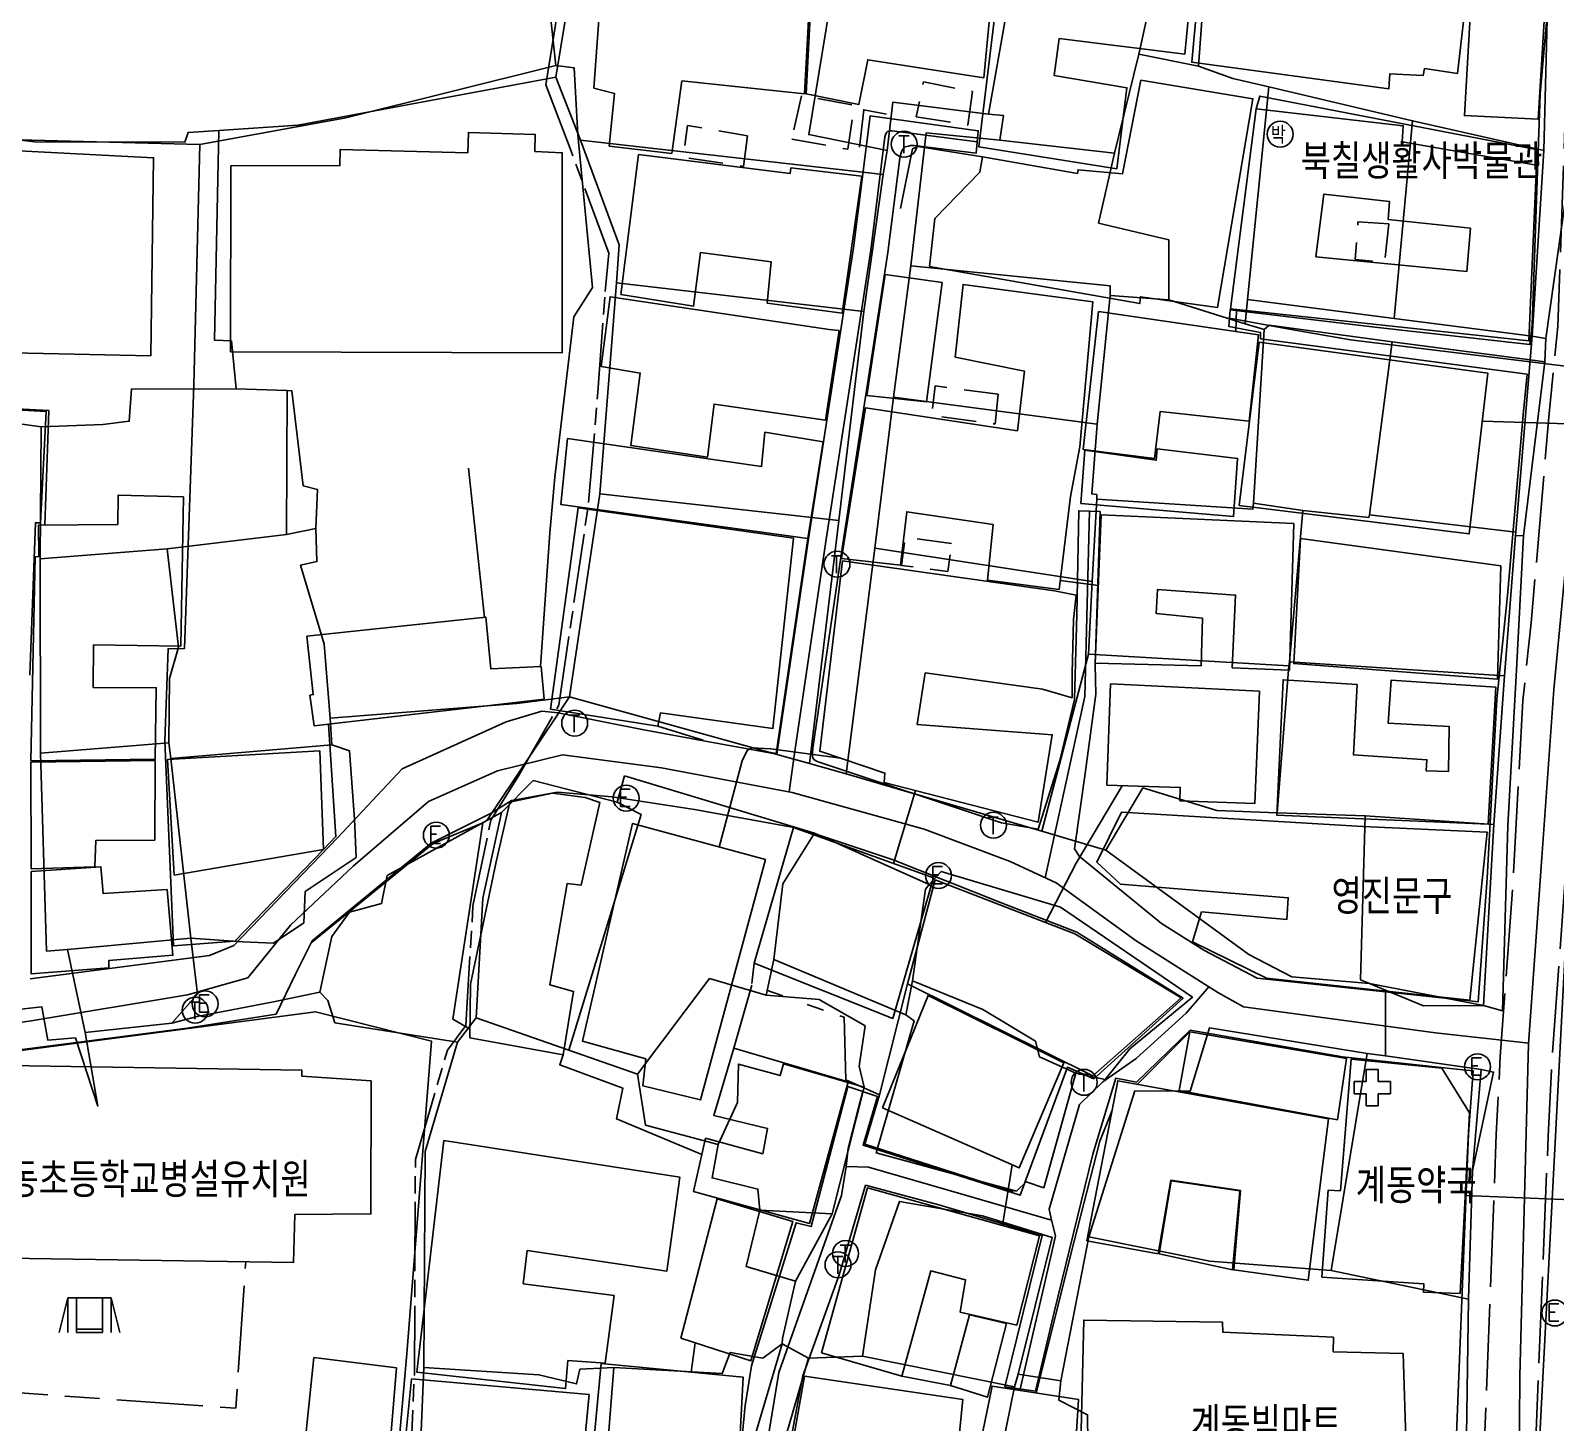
# Model space of a CAD drawing. Header units: feet. Extents: x 197796 to 199821, y 552499 to 555392.
# Drawn here: x 198742.7 to 198830.9, y 553388.4 to 553468.9 of the extents above; entities that cross this region are included whole.
import ezdxf

# ---------------------------------------------------------------- set-up
doc = ezdxf.new("R2010")
doc.units = ezdxf.units.FT
doc.header["$MEASUREMENT"] = 0
for name, pattern in [('ANYANG', [9, 5, -1, 2, -1]), ('ANYANG1', [11.5, 6, -1, 1, -1.5, 1, -1]), ('ANYANG2', [6, 5, -1]), ('ANYANG3', [3, 2, -1]), ('JEON', [12, 4, -0.5, 1, -0.5, 4, -0.5, 1, -0.5])]:
    doc.linetypes.add(name, pattern=pattern)
for name, color, linetype in [('AAA001', 7, 'CONTINUOUS'), ('AAA004', 7, 'ANYANG3'), ('AAA008', 7, 'CONTINUOUS'), ('AAB125', 7, 'CONTINUOUS'), ('AAB244', 3, 'CONTINUOUS'), ('AAC001', 7, 'CONTINUOUS'), ('AAC003', 3, 'ANYANG'), ('AAC006', 7, 'ANYANG1'), ('ABB004', 7, 'CONTINUOUS'), ('AD002', 7, 'CONTINUOUS'), ('AD0022', 1, 'CONTINUOUS'), ('AE001', 1, 'ANYANG2'), ('AZ0202', 7, 'CONTINUOUS'), ('AZ0203', 7, 'CONTINUOUS'), ('AZ080', 1, 'CONTINUOUS'), ('AZ0803', 7, 'CONTINUOUS'), ('CAA001', 7, 'CONTINUOUS'), ('CAA002', 30, 'CONTINUOUS'), ('EA0018', 7, 'JEON'), ('wipco_지적', 20, 'CONTINUOUS'), ('ZC002', 7, 'CONTINUOUS')]:
    doc.layers.add(name, color=color, linetype=linetype)
doc.styles.add('GHS', font='ROMANS', dxfattribs={"bigfont": 'NGSW.shx'})
doc.styles.add('NGSW', font='ROMANS.shx', dxfattribs={"bigfont": 'NGSW.shx'})

# ---------------------------------------------------------------- blocks, each defined once
blk = doc.blocks.new('AAB125')
at = {"layer": 'AAB125'}
blk.add_circle((0, 0), 0.75, dxfattribs=at)
at = {"layer": 'AAB125', "style": 'GHS'}
blk.add_text('박', height=1, dxfattribs=at).set_placement((-0.54, -0.547))
blk = doc.blocks.new('AZ0202')
at = {"layer": 'AZ0202'}
blk.add_circle((0, 0), 0.75, dxfattribs=at)
at = {"layer": 'AZ0202', "style": 'GHS'}
blk.add_text('E', height=1, dxfattribs=at).set_placement((-0.496, -0.477))
blk = doc.blocks.new('AZ0203')
at = {"layer": 'AZ0203'}
blk.add_circle((0, 0), 0.75, dxfattribs=at)
at = {"layer": 'AZ0203', "style": 'GHS'}
blk.add_text('T', height=1, dxfattribs=at).set_placement((-0.362, -0.524))
blk = doc.blocks.new('ABB004')
at = {"layer": 'ABB004'}
for points in [[(-1.296, 1.641), (-1.796, -0.359)], [(-1.296, 1.641), (1.204, 1.641)], [(-1.296, 1.641), (-1.296, -0.359)], [(-0.796, 1.641), (-0.796, -0.359)], [(0.704, 1.641), (0.704, -0.359)], [(1.204, 1.641), (1.704, -0.359)], [(1.204, 1.641), (1.204, -0.359)], [(-0.796, -0.159), (0.704, -0.159)], [(-0.796, -0.359), (0.704, -0.359)]]:
    blk.add_lwpolyline(points, dxfattribs=at)
blk = doc.blocks.new('AAB244')
at = {"layer": 'AAB244'}
for points in [[(-0.366, 1.06), (0.334, 1.06)], [(-0.366, 1.06), (-0.366, 0.36)], [(0.334, 1.06), (0.334, 0.36)], [(-1.066, 0.36), (-1.066, -0.34)], [(-1.066, 0.36), (-0.366, 0.36)], [(0.334, 0.36), (1.034, 0.36)], [(1.034, 0.36), (1.034, -0.34)], [(-1.066, -0.34), (-0.366, -0.34)], [(-0.366, -0.34), (-0.366, -1.04)], [(0.334, -0.34), (1.034, -0.34)], [(0.334, -0.34), (0.334, -1.04)], [(-0.366, -1.04), (0.334, -1.04)]]:
    blk.add_lwpolyline(points, dxfattribs=at)

msp = doc.modelspace()

# ---------------------------------------------------------------- linework, layer by layer
at = {"layer": 'AAA001', "color": 255, "flags": 128}
for points in [[(198809.45, 553467.57), (198810.04, 553473.61), (198798.99, 553474.15), (198797.54, 553462.22), (198805.52, 553460.95), (198806.11, 553465.64), (198801.91, 553466.34), (198802.19, 553468.48)], [(198825.23, 553466.47), (198823.32, 553466.74), (198823.24, 553466.34), (198821.32, 553466.45), (198821.25, 553465.57), (198809.86, 553467.11), (198810.45, 553473.45), (198812.24, 553473.31), (198812.32, 553473.75), (198825.86, 553472.02)], [(198779.79, 553461.83), (198780.37, 553466.03), (198787.46, 553465.28), (198787.84, 553472.42), (198784.19, 553472.65), (198784.07, 553470.48), (198778.48, 553470.81), (198778.5, 553471.52), (198775.72, 553471.69), (198775.28, 553465.61), (198776.47, 553465.31), (198776.17, 553462.26)], [(198787.93, 553472.42), (198794.91, 553471.53), (198795.06, 553472.53), (198798.39, 553472.09), (198797.83, 553466.21), (198791.12, 553467.26), (198790.6, 553464.66), (198787.55, 553465.28)], [(198811.34, 553452.93), (198806.89, 553453.55), (198806.85, 553453.15), (198794.7, 553455.3), (198795, 553458.08), (198797.61, 553460.75), (198797.76, 553461.64), (198803.25, 553460.68), (198803.28, 553460.89), (198805.85, 553460.65), (198806.92, 553466.07), (198813.4, 553465)], [(198731.59, 553449.2), (198732.02, 553462.51), (198749.82, 553461.59), (198749.65, 553450.14), (198738.1, 553450.38), (198738.1, 553448.94)], [(198754.26, 553450.37), (198754.29, 553461.12), (198760.59, 553461.13), (198760.6, 553462.07), (198767.99, 553461.88), (198768.03, 553463.05), (198771.89, 553462.94), (198771.87, 553461.95), (198773.45, 553461.88), (198773.44, 553450.3)], [(198776.85, 553453.68), (198777.87, 553461.77), (198786.63, 553460.67), (198786.67, 553461), (198790.77, 553460.53), (198789.64, 553452.59), (198785.31, 553453.18), (198785.54, 553455.56), (198781.44, 553456.1), (198781.05, 553453)], [(198791.06, 553447.84), (198792.12, 553454.84), (198795.42, 553454.38), (198794.52, 553447.47)], [(198796.17, 553450.05), (198796.63, 553454.26), (198804.13, 553453.26), (198803.38, 553444.87), (198802.85, 553441.99), (198802.19, 553436.61), (198798.05, 553437.15), (198798.38, 553440.37), (198793.38, 553441.11), (198793.02, 553438.02), (198789.61, 553438.4), (198791, 553447.13), (198799.78, 553445.8), (198800.18, 553449.25)], [(198804.47, 553452.7), (198813.71, 553451.35), (198813.18, 553446.35), (198808.03, 553446.91), (198807.7, 553444.19), (198803.58, 553444.71)], [(198785.17, 553445.72), (198788.54, 553445.16), (198787.65, 553439.56), (198773.38, 553441.53), (198773.76, 553445.34), (198784.98, 553443.72)], [(198803.44, 553441.58), (198803.67, 553444.67), (198807.81, 553444.09), (198807.86, 553444.75), (198812.51, 553444.2), (198812.28, 553440.83)], [(198742.72, 553426.7), (198742.97, 553438.51), (198743.18, 553438.52), (198743.17, 553440.34), (198747.75, 553440.38), (198747.77, 553442.07), (198751.54, 553441.97), (198751.39, 553433.33), (198746.35, 553433.41), (198746.33, 553430.94), (198749.97, 553430.93), (198749.91, 553426.8)], [(198772.78, 553429.7), (198774.37, 553441.33), (198786.83, 553439.58), (198785.64, 553428.57), (198779.13, 553429.48), (198778.98, 553428.71)], [(198812.19, 553432.09), (198812.39, 553436.29), (198807.88, 553436.62), (198807.8, 553435.23), (198810.48, 553434.95), (198810.4, 553432.2), (198804.28, 553432.36), (198804.62, 553440.94), (198815.76, 553440.43), (198815.52, 553431.95)], [(198789.66, 553438.28), (198788.34, 553427.26), (198792.11, 553426), (198792.07, 553425.45), (198800.97, 553423.15), (198801.79, 553428.21), (198793.98, 553428.8), (198794.45, 553431.79), (198801.22, 553430.85), (198802.95, 553430.35), (198802.95, 553431.75), (198803.02, 553434.88), (198803.17, 553436.29), (198801.93, 553436.53)], [(198804.95, 553425.29), (198805.16, 553431.15), (198813.77, 553430.73), (198813.51, 553424.24), (198809.17, 553424.4), (198809.19, 553425.17)], [(198751, 553420.1), (198750.62, 553426.78), (198759.43, 553427.29), (198759.64, 553421.58)], [(198749.91, 553426.73), (198749.89, 553422.12), (198746.48, 553422.1), (198746.43, 553420.58), (198742.74, 553420.45), (198742.72, 553426.62)], [(198768.11, 553410.69), (198768.15, 553413.79), (198769.63, 553420.86), (198770.43, 553424.32), (198772.88, 553424.84), (198774.77, 553424.58), (198775.62, 553424.3), (198774.55, 553419.52), (198773.73, 553419.61), (198772.73, 553413.75), (198774.11, 553413.37), (198773.5, 553409.7)], [(198778.12, 553407.91), (198778.29, 553409.46), (198774.63, 553410.5), (198777.51, 553423.08), (198785.2, 553420.99), (198781.45, 553407.09)], [(198784.56, 553415.01), (198786.83, 553422.84), (198794.92, 553419.93), (198792.57, 553411.81)], [(198742.73, 553420.31), (198746.77, 553420.58), (198746.9, 553419.03), (198750.6, 553419.26), (198750.94, 553415.46), (198747.23, 553415.15), (198747.23, 553414.74), (198742.74, 553414.38)], [(198795.02, 553419.82), (198803.1, 553416.7), (198809.24, 553412.99), (198804.13, 553408.49), (198793.41, 553413.81)], [(198791.98, 553406.64), (198799.88, 553403.16), (198802.47, 553409.23), (198794.61, 553413.14)], [(198809.74, 553411.04), (198818.81, 553409.49), (198818.29, 553405.95), (198809.14, 553407.63)], [(198781.74, 553404.88), (198785.06, 553403.98), (198785.33, 553405.44), (198782.21, 553406.2), (198783.38, 553410.09), (198789.98, 553408.13), (198787.76, 553399.95), (198781.04, 553401.8)], [(198803.8, 553398.94), (198805.58, 553408.2), (198817.77, 553405.99), (198816.6, 553396.66), (198812.29, 553397.26), (198812.67, 553401.86), (198808.65, 553402.46), (198807.91, 553398.2)], [(198776.45, 553395.78), (198771.2, 553396.46), (198771.42, 553398.38), (198779.5, 553397.18), (198780.25, 553402.63), (198766.61, 553404.75), (198765.04, 553391.35), (198773.65, 553390.4), (198773.78, 553392.02), (198775.93, 553391.87)], [(198788.44, 553392.47), (198791.11, 553402.01), (198801.06, 553399.23), (198799.74, 553394.07), (198796.46, 553394.82), (198796.77, 553396.69), (198794.76, 553397.21), (198793.09, 553391.11)], [(198807.98, 553398.19), (198812.22, 553397.27), (198812.64, 553401.83), (198808.66, 553402.41)], [(198780.32, 553393.31), (198782.41, 553401.37), (198786.79, 553400.07), (198784.36, 553392)], [(198795.91, 553390.57), (198797.01, 553394.66), (198799.15, 553394.17), (198798.04, 553389.9)]]:
    msp.add_lwpolyline(points, close=True, dxfattribs=at)
for points in [[(198789.47, 553451.59), (198788.88, 553451.66), (198776.22, 553453.55), (198775.7, 553449.52), (198777.96, 553449.13), (198777.41, 553444.94), (198781.85, 553444.26), (198782.23, 553447.34), (198788.68, 553446.4), (198789.47, 553451.59)], [(198774.89, 553383.24), (198775.7, 553391.85), (198783.91, 553391.06), (198783.68, 553386.68), (198779.23, 553386.96), (198778.91, 553383.24)], [(198786.08, 553383.23), (198787.46, 553391.12), (198796.62, 553389.76), (198795.97, 553383.23)], [(198763.97, 553383.24), (198764.74, 553390.96), (198775, 553390.05), (198774.36, 553383.24)], [(198796.82, 553383.23), (198798.31, 553390.54), (198803.31, 553389.76), (198802.9, 553383.23)]]:
    msp.add_lwpolyline(points, dxfattribs=at)
at = {"layer": 'AAA004', "color": 255, "flags": 128}
for points in [[(198793.93, 553463.96), (198796.9, 553463.48), (198797.17, 553465.41), (198794.34, 553465.97)], [(198786.73, 553462.67), (198789.96, 553462.08), (198790.35, 553464.61), (198787.29, 553465.2)], [(198784.17, 553462.86), (198783.94, 553461.08), (198780.46, 553461.62), (198780.69, 553463.45)], [(198821.26, 553457.76), (198819.47, 553457.89), (198819.31, 553455.7), (198821.02, 553455.53)], [(198798.67, 553447.91), (198795.02, 553448.39), (198794.82, 553446.67), (198798.48, 553446.19)], [(198795.96, 553439.28), (198793.28, 553439.63), (198793.08, 553438.01), (198795.76, 553437.66)]]:
    msp.add_lwpolyline(points, close=True, dxfattribs=at)
at = {"layer": 'AAA008', "color": 255, "flags": 128}
for points in [[(198826.08, 553471.81), (198830.35, 553471.42), (198829.89, 553463.81), (198825.63, 553464.03)], [(198829.79, 553461.16), (198829.36, 553450.99), (198812.09, 553452.85), (198813.58, 553464.41), (198822.09, 553463.44), (198822.03, 553462.51)], [(198821.22, 553458.02), (198825.97, 553457.51), (198825.76, 553455), (198817.04, 553455.86), (198817.5, 553459.49), (198821.29, 553459.06)], [(198812.6, 553441.48), (198813.76, 553450.93), (198826.98, 553449.13), (198825.91, 553439.84)], [(198816.15, 553439.57), (198827.73, 553437.98), (198827.55, 553431.43), (198815.76, 553432.33)], [(198827, 553423.05), (198814.77, 553423.57), (198815.14, 553431.4), (198819.42, 553431.12), (198819.21, 553427.05), (198823.46, 553426.77), (198823.42, 553426.12), (198824.7, 553426.08), (198824.75, 553428.69), (198821.21, 553428.89), (198821.39, 553431.37), (198827.45, 553430.96)], [(198825.95, 553412.87), (198814.18, 553414.13), (198809.9, 553416.23), (198810.43, 553417.97), (198815.36, 553417.53), (198815.44, 553418.79), (198805.74, 553419.57), (198804.37, 553420.85), (198805.8, 553423.74), (198819.76, 553422.91), (198826.94, 553422.58)], [(198733.7, 553398.06), (198734.1, 553409.2), (198758.4, 553408.81), (198758.39, 553408.47), (198762.4, 553408.19), (198762.39, 553400.5), (198757.99, 553400.46), (198757.91, 553397.68)], [(198759.09, 553392.19), (198763.86, 553391.6), (198763.2, 553383.47), (198758.25, 553384.17)]]:
    msp.add_lwpolyline(points, close=True, dxfattribs=at)
at = {"layer": 'AAA008', "color": 255}
msp.add_lwpolyline([(198825.38, 553395.9), (198825.92, 553406.35), (198824.32, 553408.92), (198819.07, 553409.45), (198818.46, 553401.84), (198817.75, 553401.88), (198817.39, 553396.85), (198823.28, 553396.46), (198823.27, 553395.97), (198825.38, 553395.9)], dxfattribs=at)
at = {"layer": 'AAA008', "color": 255, "flags": 128}
msp.add_lwpolyline([(198803.35, 553383.23), (198803.61, 553394.36), (198811.64, 553394.23), (198811.66, 553393.66), (198818.05, 553393.37), (198818.04, 553392.53), (198822.08, 553392.43), (198822.37, 553383.23)], dxfattribs=at)
at = {"layer": 'AAC001', "color": 255, "flags": 128}
for points in [[(198713.14, 553488.81), (198723.23, 553489.78), (198729.67, 553490.31), (198747.2, 553492.45), (198770.32, 553495.12), (198772.11, 553475.84), (198773.08, 553466.92), (198760.93, 553463.89), (198752.5, 553462.35), (198737.53, 553462.73), (198724.75, 553463.29), (198716.58, 553463.06), (198709.94, 553462.86)], [(198773.08, 553466.92), (198774.15, 553466.78), (198774.35, 553462.92), (198775.2, 553454.09), (198774.13, 553452.38), (198773.02, 553443.11), (198772.73, 553439.9), (198772.19, 553432.16)], [(198813.58, 553464.41), (198813.79, 553465.15), (198829.88, 553462.04), (198829.91, 553461.14)], [(198792.21, 553464.1), (198790.89, 553464.36), (198790.64, 553462.19)], [(198759.93, 553428.82), (198760.36, 553422.32), (198759.64, 553421.58), (198754.51, 553416.27), (198750.97, 553416.01), (198750.47, 553427.86), (198750.66, 553433.19), (198751.61, 553433.21), (198752.14, 553448.44), (198752.5, 553462.35)], [(198793.02, 553458.65), (198793.71, 553462.11), (198794.02, 553462.24), (198797.76, 553461.64)], [(198743.52, 553440.34), (198743.76, 553446.96), (198736.67, 553447.34), (198728.09, 553448.49)], [(198787.65, 553439.56), (198785.82, 553427.13), (198784.79, 553427.32)], [(198781.6, 553427.9), (198778.98, 553428.71)], [(198758.93, 553416.18), (198765.99, 553421.92), (198768.86, 553423.12), (198767.12, 553411.77), (198768.12, 553411.19)], [(198783.38, 553410.09), (198784.41, 553413.73)], [(198799.53, 553401.77), (198790.95, 553404.53), (198791.8, 553407.39), (198793.41, 553413.81)], [(198732.17, 553389.32), (198732.75, 553408.83), (198734.57, 553409.91), (198740.96, 553409.79), (198759.18, 553412.18), (198765.89, 553410.5), (198764.47, 553392.4), (198763.66, 553383.24)], [(198806.73, 553408), (198809.74, 553411.04)], [(198773.5, 553409.7), (198773.31, 553409.13), (198776.96, 553407.77), (198776.59, 553406), (198781.52, 553403.94)], [(198800.87, 553390.14), (198802.86, 553398.18), (198804.55, 553404.7), (198805.24, 553406.44)], [(198781.13, 553393.05), (198780.9, 553391.35)], [(198795.91, 553390.57), (198793.09, 553391.11)]]:
    msp.add_lwpolyline(points, dxfattribs=at)
at = {"layer": 'AAC003', "color": 255, "flags": 128}
msp.add_lwpolyline([(198737.54, 553398), (198737.23, 553390.49), (198754.57, 553389.26), (198755.15, 553397.72)], dxfattribs=at)
at = {"layer": 'AAC006', "color": 255, "flags": 128}
msp.add_lwpolyline([(198791.8, 553407.39), (198789.86, 553408.26), (198789.76, 553411.87), (198784.41, 553413.73), (198784.56, 553415.01)], dxfattribs=at)
at = {"layer": 'AD002', "color": 255, "flags": 128}
for points in [[(198833.4, 553531.13), (198831.95, 553512.85), (198832.01, 553510.7), (198833.09, 553497.58), (198834.1, 553482.53), (198834.23, 553480.44), (198833.47, 553470.68), (198832.71, 553450.75), (198831.73, 553440.51), (198830.8, 553430.83), (198830.11, 553421.11), (198829.34, 553410.34), (198828.83, 553391.11), (198828.77, 553383.23)], [(198786.58, 553424.91), (198786.9, 553427.26), (198788.69, 553439.4), (198791.29, 553456.24), (198792.11, 553462.79), (198792.14, 553462.91), (198792.18, 553463), (198792.22, 553463.06), (198792.27, 553463.11), (198792.36, 553463.13), (198792.42, 553463.15), (198792.53, 553463.15), (198797.45, 553462.5)], [(198812.04, 553452.31), (198815.6, 553451.66), (198819.04, 553451.05), (198832.58, 553449.4)], [(198803.94, 553441.15), (198803.68, 553430.42), (198801.39, 553419.94)], [(198740.23, 553411.3), (198742.74, 553411.66), (198751.78, 553413.17), (198755.27, 553414.15), (198757.74, 553417.21), (198761.36, 553420.62), (198765.71, 553424.35), (198769.71, 553426.12), (198773.46, 553427.05), (198779.2, 553426.3), (198786.75, 553424.88), (198794.38, 553422.75), (198799.35, 553420.89), (198802.02, 553419.65), (198806.64, 553416.29), (198811.36, 553413.31), (198812.86, 553412.48), (198823.95, 553410.97), (198829.35, 553410.38)], [(198810.85, 553413.63), (198809.53, 553412.11), (198806.65, 553409.49), (198804.71, 553408.14), (198803.36, 553406.83), (198801.61, 553400.78), (198801.75, 553400.14), (198796.51, 553401.66), (198791.16, 553403.2), (198789.88, 553403.24), (198789.61, 553401.57), (198785.97, 553391.33), (198784.65, 553383.24)], [(198790.83, 553407.58), (198790.49, 553406.27), (198789.99, 553404.3), (198789.88, 553403.24)], [(198801.75, 553400.14), (198801.98, 553399.24), (198801.75, 553398.21), (198799.94, 553390.37)]]:
    msp.add_lwpolyline(points, dxfattribs=at)
at = {"layer": 'AD0022', "color": 255, "flags": 128}
for points in [[(198831.01, 553476.61), (198830, 553465.28), (198829.54, 553451.93), (198829.42, 553450.78), (198820.44, 553451.78), (198812.08, 553452.79), (198812, 553451.83), (198813.84, 553451.48), (198813.84, 553451.11), (198829.25, 553449.07), (198829.02, 553446.72), (198828.12, 553436.27), (198827.51, 553430.28), (198826.95, 553419.92), (198826.43, 553412.77), (198825.95, 553412.82), (198813.64, 553414.13), (198810.55, 553415.76), (198808.1, 553417.29), (198803.36, 553421.17), (198803.07, 553421.61), (198803.69, 553425.97), (198804.32, 553430.57), (198804.27, 553432.25), (198804.56, 553441.12), (198803.32, 553441.17), (198803.21, 553435.16), (198803.07, 553430.25), (198802.22, 553426.72), (198800.98, 553422.75), (198798.86, 553423.11), (198788.2, 553426.66), (198788, 553426.79), (198787.93, 553426.92), (198787.92, 553427.13), (198787.94, 553427.43), (198789.68, 553439.25), (198792.28, 553456.1), (198792.97, 553461.57), (198793.03, 553461.81), (198793.09, 553461.99), (198793.17, 553462.11), (198793.29, 553462.21), (198793.47, 553462.26), (198793.59, 553462.29), (198793.81, 553462.29), (198797.39, 553461.85), (198797.51, 553463.15), (198791.26, 553464.01), (198790.3, 553456.38), (198787.7, 553439.55), (198785.87, 553427.09), (198781.83, 553427.83), (198778.18, 553428.5), (198773.21, 553429.48), (198772.27, 553429.58), (198770.2, 553428.97), (198764.19, 553426.24), (198760.47, 553422.28), (198754.45, 553416.02), (198753.05, 553415.45), (198742.68, 553414.1)], [(198742.67, 553431.67), (198742.98, 553440.48), (198743.27, 553440.48), (198743.61, 553446.92), (198736.67, 553447.29)], [(198783.43, 553383.24), (198784.04, 553389.41), (198784.4, 553391.71), (198786.99, 553399.99), (198787.84, 553399.77), (198789.97, 553407.87), (198791.68, 553407.29), (198790.85, 553404.47), (198799.94, 553401.58), (198802.68, 553408.99), (198804.19, 553408.32), (198809.36, 553412.97), (198803.22, 553416.8), (198798.8, 553418.52), (198792.59, 553420.98), (198787.21, 553422.78), (198786.84, 553422.85), (198786.43, 553422.92), (198781.11, 553423.9), (198776.33, 553424.62), (198773.17, 553424.89), (198770.51, 553424.41), (198769.35, 553423.68), (198765.87, 553421.95), (198758.99, 553416.3), (198758.01, 553414.33), (198756.9, 553412.06), (198751.77, 553411.25), (198741.03, 553409.85)], [(198785.89, 553383.23), (198787.36, 553391.13), (198789.47, 553396.98), (198791, 553402.16), (198795.23, 553401.02), (198801.2, 553399.26), (198799.05, 553390.5), (198800.83, 553390.25), (198801.9, 553394.82), (198804.14, 553403.96), (198805.46, 553408.35), (198806.67, 553408.12), (198809.76, 553411.12), (198818.57, 553409.58), (198825.54, 553408.84), (198826.14, 553408.78), (198825.87, 553405.14), (198824.99, 553383.43), (198824.69, 553383.23)]]:
    msp.add_lwpolyline(points, dxfattribs=at)
at = {"layer": 'AE001', "color": 255, "flags": 128}
for points in [[(198835.75, 553722.78), (198837.38, 553722.21), (198837.71, 553721.98), (198837.91, 553721.69), (198839.2, 553718.71), (198839.37, 553718.26), (198839.42, 553717.92), (198839.4, 553717.48), (198838.71, 553711.42), (198837.57, 553703.64), (198836.92, 553694.63), (198836.88, 553693.62), (198836.86, 553689.79), (198836.83, 553688.3), (198836.56, 553671.82), (198836.58, 553659.31), (198836.75, 553657.21), (198836.73, 553633.49), (198836.54, 553630.96), (198835.97, 553627.97), (198833.68, 553609.44), (198832.73, 553599.52), (198832.68, 553598.55), (198832.7, 553597.73), (198833, 553590.93), (198833.01, 553585.76), (198833.14, 553577.36), (198833.13, 553576.32), (198833.09, 553575.15), (198832.49, 553560.59), (198832.33, 553544.56), (198832.29, 553538.06), (198831.39, 553525.09), (198830.48, 553511.74), (198830.74, 553505.62), (198831.57, 553498.63), (198832.23, 553488.99), (198832.65, 553483.56), (198832.82, 553480.08), (198832.59, 553477.45), (198831.5, 553465.18), (198831.03, 553451.83), (198830.51, 553446.58), (198829.49, 553434.69), (198829.01, 553430.2), (198828.45, 553419.83), (198827.7, 553409.61), (198827.47, 553405.09), (198826.63, 553383.23)], [(198847.82, 553720.78), (198846.78, 553721.79), (198846.69, 553721.85), (198846.58, 553721.88), (198846.5, 553721.87), (198843.57, 553720.67), (198843.28, 553720.55), (198843, 553720.39), (198842.86, 553720.24), (198842.73, 553720), (198842.68, 553719.75), (198841.68, 553711.03), (198840.56, 553703.32), (198839.91, 553694.46), (198839.88, 553693.61), (198839.86, 553689.75), (198839.83, 553688.24), (198839.56, 553671.8), (198839.58, 553659.31), (198839.75, 553657.3), (198839.73, 553633.37), (198839.54, 553630.74), (198838.95, 553627.6), (198836.67, 553609.12), (198835.7, 553599.03), (198835.7, 553597.86), (198836, 553591), (198836.01, 553585.78), (198836.14, 553577.37), (198836.13, 553576.27), (198836.09, 553575.04), (198835.49, 553560.52), (198835.35, 553546.17), (198835.29, 553537.85), (198834.39, 553524.88), (198833.49, 553511.71), (198833.74, 553505.75), (198834.58, 553498.59), (198835.22, 553489.21), (198835.64, 553483.75), (198835.83, 553480.03), (198835.58, 553477.18), (198834.49, 553465), (198834.03, 553451.63), (198833.5, 553446.31), (198832.33, 553432.69), (198832, 553430.03), (198831.44, 553419.64), (198830.7, 553409.46), (198830.47, 553404.98), (198829.58, 553383.23)]]:
    msp.add_lwpolyline(points, dxfattribs=at)
at = {"layer": 'AZ080', "color": 255, "flags": 128}
msp.add_lwpolyline([(198768.96, 553435), (198768.04, 553443.63)], dxfattribs=at)
at = {"layer": 'AZ0803', "color": 255, "flags": 128}
msp.add_lwpolyline([(198758.69, 553433.92), (198769.04, 553435.01), (198769.32, 553432.03), (198772.24, 553432.16), (198772.41, 553430.27), (198759.1, 553428.73), (198758.86, 553430.5), (198759.05, 553430.54)], close=True, dxfattribs=at)
at = {"layer": 'CAA001', "color": 255, "elevation": 40, "flags": 128}
for points in [[(198812.45, 553452.811), (198812.4, 553451.541)], [(198804.458, 553436.84), (198802.255, 553437.139)], [(198793.89, 553424.98), (198792.61, 553420.761)]]:
    msp.add_lwpolyline(points, dxfattribs=at)
at = {"layer": 'CAA002', "color": 255, "flags": 128}
for points, elevation in [([(198835.27, 553444.701), (198835.22, 553445.81), (198834.72, 553446.11), (198826.661, 553446.36)], 39), ([(198789.535, 553426.861), (198785.52, 553427.4), (198784.42, 553427.46), (198784.15, 553427.31), (198783.86, 553426.7), (198782.531, 553421.715)], 41), ([(198805.833, 553425.265), (198803.17, 553420.78), (198801.403, 553417.355)], 39), ([(198799.469, 553403.341), (198798.91, 553399.831)], 39), ([(198835.12, 553401.17), (198825.673, 553401.57)], 38)]:
    msp.add_lwpolyline(points, dxfattribs=dict(at, elevation=elevation))
at = {"layer": 'EA0018', "color": 255}
msp.add_lwpolyline([(198764.64, 553385.15), (198764.9, 553391.19), (198764.96, 553403.65), (198766.81, 553409.98), (198767.88, 553411.39), (198768.29, 553418.31), (198769.32, 553423.27), (198770.9, 553425.8), (198773.26, 553429.93), (198774.98, 553441.65), (198775.51, 553448.03), (198775.94, 553453.86), (198776.14, 553456.06), (198773.91, 553462.13), (198772.5, 553465.8), (198773.32, 553470.94), (198770.61, 553493.61), (198770.42, 553495.19), (198770.09, 553499.55), (198769.47, 553505.25), (198769.91, 553514.48), (198770.2, 553524.07), (198771.07, 553545.53)], dxfattribs=at)
at = {"layer": 'wipco_지적', "color": 20}
for points in [[(198735.093, 553492.309), (198771.011, 553495.691), (198771.011, 553495.691), (198771.202, 553494.098), (198773.922, 553471.413), (198773.087, 553466.245), (198758.157, 553463.477), (198753.595, 553463.171), (198751.822, 553463.056), (198751.631, 553462.496), (198742.925, 553462.508), (198737.548, 553463.172)], [(198825.621, 553378.464), (198825.863, 553395.563), (198826.091, 553402.992), (198827.316, 553408.706), (198826.604, 553408.862), (198821.056, 553409.639), (198821.056, 553413.444), (198823.262, 553412.529), (198826.722, 553412.551), (198827.825, 553412.25), (198828.132, 553422.96), (198828.616, 553431.605), (198829.045, 553439.711), (198830.283, 553449.779), (198830.344, 553451.129), (198831.812, 553461.639)], [(198728.318, 553448.13), (198743.309, 553446.023), (198743.251, 553438.381), (198743.271, 553427.144), (198743.623, 553415.698), (198744.831, 553415.795), (198745.863, 553410.99), (198746.602, 553406.74), (198745.312, 553410.681), (198743.701, 553410.558), (198743.351, 553412.48), (198741.631, 553412.284)], [(198831.744, 553421.184), (198829.958, 553386.962), (198829.825, 553384.42), (198829.021, 553371.982), (198829.991, 553367.862), (198829.935, 553352.518), (198830.294, 553333.907), (198830.489, 553319.802), (198831.149, 553307.365)], [(198831.149, 553307.365), (198830.489, 553319.802), (198830.294, 553333.907), (198829.935, 553352.518), (198829.991, 553367.862), (198829.021, 553371.982), (198829.825, 553384.42), (198829.958, 553386.962), (198831.744, 553421.184)], [(198741.631, 553412.284), (198743.351, 553412.48), (198743.701, 553410.558), (198745.312, 553410.681), (198746.602, 553406.74), (198745.863, 553410.99), (198750.868, 553411.535), (198752.348, 553411.924), (198756.76, 553412.77), (198759.432, 553413.325), (198759.432, 553413.325), (198759.899, 553412.839), (198760.308, 553411.555), (198767.402, 553410.427), (198765.533, 553404.112), (198765.455, 553391.619), (198765.202, 553385.618)]]:
    msp.add_lwpolyline(points, dxfattribs=at)
for points in [[(198816.759, 553474.569), (198820.346, 553473.813), (198821.487, 553474.059), (198824.661, 553473.248), (198828.529, 553471.985), (198830.477, 553471.873), (198830.214, 553462.007), (198822.627, 553463.726), (198814.307, 553465.685), (198812.233, 553466.169), (198810.24, 553466.88), (198810.798, 553474.284), (198811.014, 553474.532), (198811.821, 553474.515), (198812.515, 553475.085), (198816.759, 553474.569)], [(198832.268, 553473.723), (198832.338, 553471.794), (198831.812, 553461.639), (198830.344, 553451.129), (198829.537, 553451.264), (198830.214, 553462.007), (198830.477, 553471.873), (198830.591, 553475.578), (198832.268, 553473.723)], [(198808.243, 553474.126), (198806.794, 553467.585), (198805.392, 553461.844), (198798.752, 553462.604), (198798.963, 553464.033), (198798.112, 553464.103), (198799.755, 553473.496), (198801.072, 553473.531), (198808.243, 553474.126)], [(198808.243, 553474.126), (198810.798, 553474.284), (198810.24, 553466.88), (198806.794, 553467.585), (198808.243, 553474.126)], [(198797.943, 553473.513), (198799.755, 553473.496), (198798.112, 553464.103), (198792.573, 553464.799), (198792.241, 553462.012), (198787.707, 553462.929), (198789.315, 553472.714), (198796.855, 553473.505), (198797.943, 553473.513)], [(198789.315, 553472.714), (198787.707, 553462.929), (198792.241, 553462.012), (198792.021, 553460.618), (198774.517, 553462.61), (198773.087, 553466.245), (198773.922, 553471.413), (198789.315, 553472.714)], [(198810.24, 553466.88), (198812.233, 553466.169), (198814.307, 553465.685), (198813.08, 553453.394), (198812.943, 553451.976), (198808.527, 553453.369), (198808.527, 553456.841), (198804.466, 553457.813), (198805.392, 553461.844), (198806.794, 553467.585), (198810.24, 553466.88)], [(198773.087, 553466.245), (198774.517, 553462.61), (198776.74, 553456.56), (198776.591, 553454.344), (198775.634, 553442.142), (198773.872, 553430.406), (198770.826, 553430.012), (198760.028, 553429.168), (198759.693, 553433.445), (198758.323, 553438.028), (198759.262, 553438.23), (198759.211, 553440.151), (198759.29, 553442.404), (198758.474, 553442.615), (198757.812, 553448.107), (198757.549, 553448.116), (198754.588, 553448.23), (198754.316, 553450.99), (198753.35, 553451.034), (198753.595, 553463.171), (198758.157, 553463.477), (198773.087, 553466.245)], [(198814.307, 553465.685), (198822.627, 553463.726), (198821.563, 553452.294), (198813.08, 553453.394), (198814.307, 553465.685)], [(198798.112, 553464.103), (198798.963, 553464.033), (198798.752, 553462.604), (198794.503, 553463.038), (198793.613, 553455.344), (198792.611, 553447.737), (198791.522, 553439.014), (198789.87, 553425.963), (198787.76, 553426.553), (198789.457, 553440.611), (198790.888, 553452.685), (198792.021, 553460.618), (198792.241, 553462.012), (198792.573, 553464.799), (198798.112, 553464.103)], [(198730.311, 553463.237), (198736.069, 553463.86), (198737.548, 553463.172), (198742.925, 553462.508), (198751.631, 553462.496), (198751.822, 553463.056), (198753.595, 553463.171), (198753.35, 553451.034), (198754.316, 553450.99), (198754.588, 553448.23), (198748.533, 553448.212), (198748.408, 553446.351), (198746.89, 553446.167), (198743.309, 553446.023), (198728.318, 553448.13), (198728.123, 553449.083), (198730.903, 553460.017), (198730.311, 553463.237)], [(198822.627, 553463.726), (198830.214, 553462.007), (198829.537, 553451.264), (198821.563, 553452.294), (198822.627, 553463.726)], [(198792.021, 553460.618), (198790.888, 553452.685), (198776.591, 553454.344), (198776.74, 553456.56), (198774.517, 553462.61), (198792.021, 553460.618)], [(198798.752, 553462.604), (198805.392, 553461.844), (198804.466, 553457.813), (198808.527, 553456.841), (198808.527, 553453.369), (198805.136, 553453.624), (198805.147, 553454.172), (198793.613, 553455.344), (198794.503, 553463.038), (198798.752, 553462.604)], [(198793.613, 553455.344), (198805.147, 553454.172), (198805.136, 553453.624), (198804.387, 553446.187), (198792.611, 553447.737), (198793.613, 553455.344)], [(198776.591, 553454.344), (198790.888, 553452.685), (198789.457, 553440.611), (198775.634, 553442.142), (198776.591, 553454.344)], [(198805.136, 553453.624), (198808.527, 553453.369), (198812.943, 553451.976), (198814.054, 553451.648), (198813.433, 553441.601), (198813.395, 553441.26), (198804.376, 553441.845), (198804.364, 553442.101), (198804.074, 553442.146), (198804.387, 553446.187), (198805.136, 553453.624)], [(198813.08, 553453.394), (198821.563, 553452.294), (198829.537, 553451.264), (198829.431, 553449.898), (198821.453, 553450.935), (198814.345, 553451.913), (198814.054, 553451.648), (198812.943, 553451.976), (198813.08, 553453.394)], [(198821.453, 553450.935), (198820.135, 553440.935), (198820.091, 553440.779), (198816.276, 553441.192), (198813.433, 553441.601), (198814.054, 553451.648), (198814.345, 553451.913), (198821.453, 553450.935)], [(198830.344, 553451.129), (198830.283, 553449.779), (198829.431, 553449.898), (198829.537, 553451.264), (198830.344, 553451.129)], [(198829.431, 553449.898), (198828.606, 553439.939), (198820.135, 553440.935), (198821.453, 553450.935), (198829.431, 553449.898)], [(198829.431, 553449.898), (198830.283, 553449.779), (198829.045, 553439.711), (198828.588, 553439.746), (198828.606, 553439.939), (198829.431, 553449.898)], [(198754.588, 553448.23), (198757.549, 553448.116), (198757.508, 553439.8), (198750.598, 553438.963), (198743.251, 553438.381), (198743.309, 553446.023), (198746.89, 553446.167), (198748.408, 553446.351), (198748.533, 553448.212), (198754.588, 553448.23)], [(198759.211, 553440.151), (198757.508, 553439.8), (198757.549, 553448.116), (198757.812, 553448.107), (198758.474, 553442.615), (198759.29, 553442.404), (198759.211, 553440.151)], [(198804.387, 553446.187), (198804.074, 553442.146), (198804.364, 553442.101), (198804.376, 553441.845), (198804.108, 553437.086), (198791.522, 553439.014), (198792.611, 553447.737), (198804.387, 553446.187)], [(198789.457, 553440.611), (198787.76, 553426.553), (198773.872, 553430.406), (198775.634, 553442.142), (198789.457, 553440.611)], [(198813.433, 553441.601), (198816.276, 553441.192), (198815.516, 553432.436), (198815.482, 553432.201), (198803.885, 553432.876), (198804.108, 553437.086), (198804.376, 553441.845), (198813.395, 553441.26), (198813.433, 553441.601)], [(198820.135, 553440.935), (198828.606, 553439.939), (198828.588, 553439.746), (198827.951, 553431.622), (198815.516, 553432.436), (198816.276, 553441.192), (198820.091, 553440.779), (198820.135, 553440.935)], [(198759.211, 553440.151), (198759.262, 553438.23), (198758.323, 553438.028), (198759.693, 553433.445), (198760.028, 553429.168), (198760.123, 553427.622), (198750.811, 553426.85), (198750.705, 553427.753), (198750.73, 553431.459), (198751.265, 553433.279), (198750.598, 553438.963), (198757.508, 553439.8), (198759.211, 553440.151)], [(198829.045, 553439.711), (198828.616, 553431.605), (198828.132, 553422.96), (198827.825, 553412.25), (198826.722, 553412.551), (198827.327, 553423.027), (198827.951, 553431.622), (198828.588, 553439.746), (198829.045, 553439.711)], [(198750.598, 553438.963), (198751.265, 553433.279), (198750.73, 553431.459), (198750.705, 553427.753), (198743.271, 553427.144), (198743.251, 553438.381), (198750.598, 553438.963)], [(198791.522, 553439.014), (198804.108, 553437.086), (198803.885, 553432.876), (198801.192, 553422.631), (198789.87, 553425.963), (198791.522, 553439.014)], [(198803.885, 553432.876), (198815.482, 553432.201), (198814.806, 553423.689), (198811.315, 553423.832), (198807.027, 553425.137), (198804.897, 553421.548), (198801.192, 553422.631), (198803.885, 553432.876)], [(198815.516, 553432.436), (198827.951, 553431.622), (198827.327, 553423.027), (198819.891, 553423.526), (198814.806, 553423.689), (198815.482, 553432.201), (198815.516, 553432.436)], [(198773.872, 553430.406), (198769.088, 553423.248), (198763.333, 553420.075), (198763.008, 553418.453), (198761.156, 553417.944), (198760.134, 553416.544), (198759.432, 553413.325), (198756.76, 553412.77), (198752.348, 553411.924), (198750.868, 553411.535), (198752.355, 553413.216), (198751.973, 553416.44), (198754.984, 553416.239), (198756.749, 553416.151), (198758.5, 553417.335), (198758.579, 553419.144), (198761.531, 553421.121), (198761.445, 553423.339), (198761.152, 553427.279), (198760.123, 553427.622), (198760.028, 553429.168), (198770.826, 553430.012), (198773.872, 553430.406)], [(198777.044, 553425.843), (198776.629, 553424.32), (198771.772, 553425.564), (198769.939, 553423.717), (198769.088, 553423.248), (198773.872, 553430.406), (198787.76, 553426.553), (198789.87, 553425.963), (198801.192, 553422.631), (198804.897, 553421.548), (198813.15, 553415.499), (198815.641, 553414.214), (198820.133, 553413.827), (198821.056, 553413.444), (198821.056, 553409.639), (198819.994, 553409.787), (198810.888, 553411.27), (198809.773, 553407.607), (198806.57, 553407.621), (198803.905, 553399.175), (198802.295, 553390.842), (198799.829, 553391.224), (198801.794, 553399.127), (198797.76, 553400.388), (198792.948, 553401.226), (198791.578, 553397.265), (198790.821, 553392.265), (198787.689, 553392.156), (198786.166, 553392.982), (198786.182, 553393.301), (198786.948, 553396.614), (198789.062, 553400.507), (198790.912, 553407.839), (198790.633, 553409.041), (198790.964, 553411.377), (198788.311, 553412.905), (198785.24, 553413.149), (198785.692, 553415.208), (198793.319, 553412.015), (198793.812, 553411.66), (198791.612, 553404.037), (198799.715, 553401.822), (198800.273, 553402.362), (198801.302, 553402.014), (198803.156, 553408.645), (198804.852, 553408.279), (198806.283, 553410.04), (198809.9, 553413.031), (198802.268, 553418.25), (198795.366, 553420.307), (198794.668, 553419.557), (198788.046, 553422.53), (198777.044, 553425.843)], [(198750.705, 553427.753), (198750.811, 553426.85), (198751.973, 553416.44), (198744.831, 553415.795), (198743.623, 553415.698), (198743.271, 553427.144), (198750.705, 553427.753)], [(198761.152, 553427.279), (198761.445, 553423.339), (198761.531, 553421.121), (198758.579, 553419.144), (198758.5, 553417.335), (198756.749, 553416.151), (198754.984, 553416.239), (198751.973, 553416.44), (198750.811, 553426.85), (198760.123, 553427.622), (198761.152, 553427.279)], [(198776.629, 553424.32), (198778.007, 553423.605), (198773.831, 553409.967), (198768.474, 553411.85), (198768.854, 553418.765), (198769.939, 553423.717), (198771.772, 553425.564), (198776.629, 553424.32)], [(198777.044, 553425.843), (198788.046, 553422.53), (198786.216, 553419.59), (198785.692, 553415.208), (198785.24, 553413.149), (198781.971, 553414.109), (198777.809, 553408.573), (198773.831, 553409.967), (198778.007, 553423.605), (198776.629, 553424.32), (198777.044, 553425.843)], [(198814.806, 553423.689), (198819.891, 553423.526), (198819.623, 553414.031), (198820.133, 553413.827), (198815.641, 553414.214), (198813.15, 553415.499), (198804.897, 553421.548), (198807.027, 553425.137), (198811.315, 553423.832), (198814.806, 553423.689)], [(198769.088, 553423.248), (198769.939, 553423.717), (198768.854, 553418.765), (198768.474, 553411.85), (198767.402, 553410.427), (198760.308, 553411.555), (198759.899, 553412.839), (198759.432, 553413.325), (198760.134, 553416.544), (198761.156, 553417.944), (198763.008, 553418.453), (198763.333, 553420.075), (198769.088, 553423.248)], [(198819.891, 553423.526), (198827.327, 553423.027), (198826.722, 553412.551), (198820.133, 553413.827), (198819.623, 553414.031), (198819.891, 553423.526)], [(198788.046, 553422.53), (198794.668, 553419.557), (198794.459, 553419.278), (198793.712, 553413.98), (198793.319, 553412.015), (198785.692, 553415.208), (198786.216, 553419.59), (198788.046, 553422.53)], [(198795.366, 553420.307), (198802.268, 553418.25), (198809.9, 553413.031), (198806.283, 553410.04), (198804.852, 553408.279), (198803.156, 553408.645), (198801.045, 553409.586), (198800.818, 553410.492), (198797.782, 553412.322), (198793.712, 553413.98), (198794.459, 553419.278), (198794.668, 553419.557), (198795.366, 553420.307)], [(198751.973, 553416.44), (198752.355, 553413.216), (198750.868, 553411.535), (198745.863, 553410.99), (198744.831, 553415.795), (198751.973, 553416.44)], [(198785.24, 553413.149), (198788.311, 553412.905), (198790.964, 553411.377), (198790.633, 553409.041), (198790.912, 553407.839), (198786.253, 553409.181), (198786.061, 553408.501), (198783.636, 553409.163), (198783.583, 553406.95), (198782.476, 553404.509), (198778.27, 553405.624), (198777.809, 553408.573), (198781.971, 553414.109), (198785.24, 553413.149)], [(198793.319, 553412.015), (198793.712, 553413.98), (198797.782, 553412.322), (198800.818, 553410.492), (198801.045, 553409.586), (198803.156, 553408.645), (198801.302, 553402.014), (198800.273, 553402.362), (198799.715, 553401.822), (198791.612, 553404.037), (198793.812, 553411.66), (198793.319, 553412.015)], [(198821.056, 553413.444), (198820.133, 553413.827), (198826.722, 553412.551), (198823.262, 553412.529), (198821.056, 553413.444)], [(198768.474, 553411.85), (198773.831, 553409.967), (198777.809, 553408.573), (198778.27, 553405.624), (198782.476, 553404.509), (198782.114, 553402.584), (198784.766, 553401.939), (198784.889, 553400.719), (198784.086, 553397.451), (198786.948, 553396.614), (198786.182, 553393.301), (198786.166, 553392.982), (198785.061, 553392.159), (198783.164, 553392.488), (198782.702, 553391.269), (198776.429, 553391.612), (198774.478, 553391.512), (198774.28, 553390.671), (198772.103, 553391.198), (198765.455, 553391.619), (198765.533, 553404.112), (198767.402, 553410.427), (198768.474, 553411.85)], [(198803.905, 553399.175), (198806.57, 553407.621), (198809.773, 553407.607), (198810.888, 553411.27), (198819.994, 553409.787), (198817.923, 553397.226), (198810.909, 553397.767), (198803.905, 553399.175)], [(198819.994, 553409.787), (198821.056, 553409.639), (198826.604, 553408.862), (198826.091, 553402.992), (198825.863, 553395.563), (198817.923, 553397.226), (198819.994, 553409.787)], [(198790.912, 553407.839), (198789.062, 553400.507), (198784.889, 553400.719), (198784.766, 553401.939), (198782.114, 553402.584), (198782.476, 553404.509), (198783.583, 553406.95), (198783.636, 553409.163), (198786.061, 553408.501), (198786.253, 553409.181), (198790.912, 553407.839)], [(198826.091, 553402.992), (198826.604, 553408.862), (198827.316, 553408.706), (198826.091, 553402.992)], [(198784.889, 553400.719), (198789.062, 553400.507), (198786.948, 553396.614), (198784.086, 553397.451), (198784.889, 553400.719)], [(198790.821, 553392.265), (198791.578, 553397.265), (198792.948, 553401.226), (198797.76, 553400.388), (198801.794, 553399.127), (198799.829, 553391.224), (198799.598, 553390.502), (198790.821, 553392.265)], [(198817.923, 553397.226), (198825.863, 553395.563), (198825.621, 553378.464), (198821.056, 553379.056), (198818.708, 553379.36), (198815.918, 553378.962), (198809.359, 553379.161), (198803.063, 553379.323), (198803.861, 553385.703), (198803.832, 553388.888), (198802.181, 553389.719), (198802.295, 553390.842), (198803.905, 553399.175), (198810.909, 553397.767), (198817.923, 553397.226)], [(198786.166, 553392.982), (198787.689, 553392.156), (198784.452, 553380.991), (198781.78, 553381.419), (198776.575, 553379.948), (198774.149, 553368.044), (198773.686, 553365.745), (198773.092, 553362.516), (198773.986, 553357.136), (198771.471, 553357.28), (198770.792, 553356.919), (198768.865, 553335.719), (198766.587, 553335.821), (198768.37, 553355.788), (198770.778, 553359.05), (198771.306, 553362.197), (198772.015, 553362.081), (198773.766, 553374.658), (198774.89, 553383.295), (198776.378, 553383.312), (198778.654, 553383.049), (198783.328, 553383.395), (198786.166, 553392.982)], [(198776.429, 553391.612), (198782.702, 553391.269), (198783.164, 553392.488), (198785.061, 553392.159), (198786.166, 553392.982), (198783.328, 553383.395), (198778.654, 553383.049), (198776.378, 553383.312), (198776.755, 553387.441), (198776.128, 553387.705), (198776.429, 553391.612)], [(198787.689, 553392.156), (198790.821, 553392.265), (198799.598, 553390.502), (198797.267, 553379.035), (198793.032, 553379.663), (198784.452, 553380.991), (198787.689, 553392.156)], [(198776.429, 553391.612), (198776.128, 553387.705), (198776.755, 553387.441), (198776.378, 553383.312), (198774.89, 553383.295), (198764.287, 553384.463), (198764.287, 553385.637), (198765.202, 553385.618), (198765.455, 553391.619), (198772.103, 553391.198), (198774.28, 553390.671), (198774.478, 553391.512), (198776.429, 553391.612)], [(198799.829, 553391.224), (198802.295, 553390.842), (198802.181, 553389.719), (198803.832, 553388.888), (198803.861, 553385.703), (198803.063, 553379.323), (198802.862, 553378.324), (198797.267, 553379.035), (198799.598, 553390.502), (198799.829, 553391.224)]]:
    msp.add_lwpolyline(points, close=True, dxfattribs=at)

# ---------------------------------------------------------------- block references
at = {"layer": 'AAB125', "color": 255}
msp.add_blockref('AAB125', (198814.97, 553462.95), dxfattribs=at)
at = {"layer": 'AAB244', "color": 255}
msp.add_blockref('AAB244', (198820.31, 553407.79), dxfattribs=at)
at = {"layer": 'ABB004', "color": 255}
msp.add_blockref('ABB004', (198746.16, 553394), dxfattribs=at)
at = {"layer": 'AZ0202', "color": 255}
for p in [(198777.15, 553424.55), (198766.17, 553422.41), (198795.21, 553420.07), (198752.8, 553412.65), (198826.39, 553409.01), (198830.85, 553394.77)]:
    msp.add_blockref('AZ0202', p, dxfattribs=at)
at = {"layer": 'AZ0203', "color": 255}
for p in [(198793.23, 553462.37), (198789.34, 553438.08), (198774.17, 553428.88), (198798.39, 553422.98), (198752.22, 553412.28), (198803.63, 553408.11), (198789.84, 553398.21), (198789.4, 553397.56)]:
    msp.add_blockref('AZ0203', p, dxfattribs=at)

# ---------------------------------------------------------------- texts
at = {"layer": 'ZC002', "style": 'NGSW'}
for s, p in [('북칠생활사박물관', (198816.16, 553460.36)), ('영진문구', (198817.94, 553417.84)), ('서울재동초등학교병설유치원', (198736.18, 553401.46)), ('계동약국', (198819.34, 553401.11)), ('계동빅마트', (198809.78, 553387.33))]:
    msp.add_text(s, height=2, dxfattribs=at).set_placement(p)

doc.saveas('drawing.dxf')
